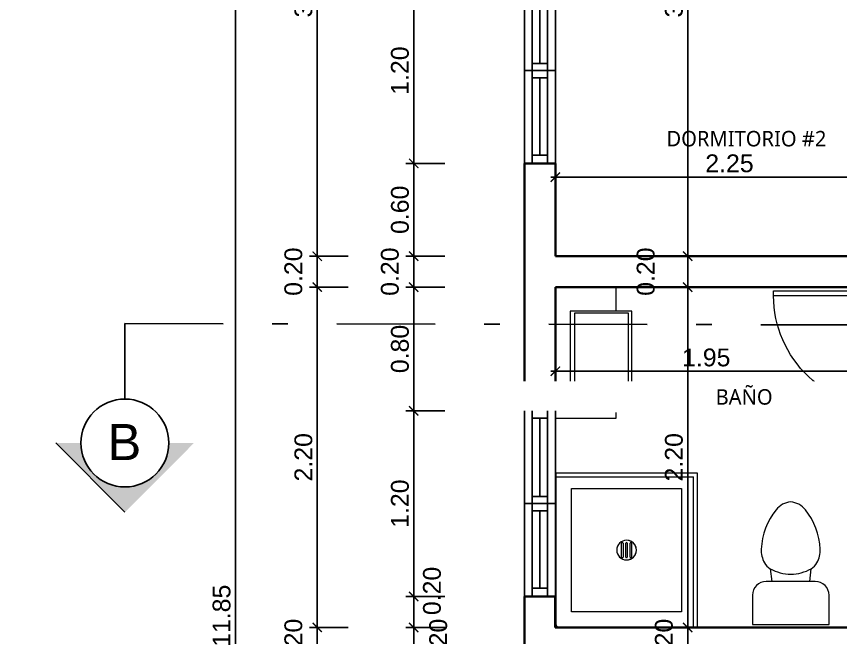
# Model space of a CAD drawing. Header units: feet. Extents: x -417 to 46, y -646 to -218.
# Drawn here: x -83.33 to -78.01, y -491.39 to -487.38 of the extents above; entities that cross this region are included whole.
import ezdxf

# ---------------------------------------------------------------- set-up
doc = ezdxf.new("R2010")
doc.units = ezdxf.units.FT
doc.header["$MEASUREMENT"] = 0
doc.linetypes.add('DASHDOT', pattern=[25.4, 12.7, -6.35, 0, -6.35])
for name, color, linetype, lineweight in [('A-WALL', 4, 'Continuous', 25), ('DIM-COTAS', 1, 'Continuous', 5), ('I-FURN', 2, 'Continuous', 0), ('P-SANR-FIXT', 2, 'Continuous', 9), ('puertas', 8, 'Continuous', 9), ('TXT', 2, 'Continuous', 9)]:
    doc.layers.add(name, color=color, linetype=linetype, lineweight=lineweight)
for name, color, linetype in [('DIM', 10, 'Continuous'), ('GRDUTIY', 5, 'Continuous'), ('PERT-VENT', 2, 'Continuous'), ('TEXXT', 8, 'Continuous')]:
    doc.layers.add(name, color=color, linetype=linetype)
doc.styles.add('ads', font='trebuc.ttf', dxfattribs={"height": 0.14})
doc.styles.add('DAMIAN', font='arial.ttf', dxfattribs={"height": 0.12})
doc.styles.get("Standard").update_dxf_attribs({"font": 'arial.ttf', "height": 0.115})
doc.dimstyles.new('KEILY', dxfattribs={"dimtxt": 0.115, "dimasz": 0.06, "dimexe": 0.05, "dimexo": 0.2, "dimgap": 0.03, "dimtad": 1, "dimzin": 1, "dimdsep": 46, "dimtxsty": 'Standard', "dimblk": 'ARCHTICK', "dimcen": 2.5, "dimdle": 0.03, "dimclrd": 256, "dimclre": 256, "dimclrt": 7, "dimadec": 0, "dimazin": 0, "dimtfac": 1, "dimtmove": 2, "dimatfit": 3, "dimfxl": 0.2, "dimfxlon": 1, "dimtolj": 1, "dimtzin": 1, "dimarcsym": 0})

# ---------------------------------------------------------------- blocks, each defined once
blk = doc.blocks.new('bath_sink_6127 - bath_sink_6127-542651-Nivel 1')
at = {"layer": 'I-FURN'}
for p, q in [((0.2932721242284481, 0.2441970983435944), (0.2932721242284483, 0.4000000000000024)), ((0.3948721242284947, 0.244197098343593), (-0.00517787577150471, 0.2441970983435943)), ((-0.005177875771504733, 0.2441970983435943), (-0.005177875771505523, -0.2447529016564045)), ((0.02540000000001694, -0.233573350081481), (0.02540000000001694, 0.2330175467686728)), ((0.02540000000001694, 0.2330175467686723), (0.3694721242284942, 0.2330175467686723)), ((0.3694721242284941, 0.2330175467686775), (0.3694721242284941, -0.2335733500814858)), ((0.3948721242284938, -0.2447529016564058), (0.3948721242284947, 0.244197098343593)), ((-0.005177875771505523, -0.2447529016564045), (0.3948721242284938, -0.2447529016564058)), ((0.3694721242284942, -0.2335733500814807), (0.02540000000001696, -0.2335733500814807)), ((0.293272124228447, -0.4479529016564172), (0.2932721242284473, -0.2447529016564057)), ((-0.09999999999999273, -0.4479529016564159), (0.2932721242284471, -0.4479529016564172))]:
    blk.add_line(p, q, dxfattribs=at)
blk = doc.blocks.new('Toilet_-_Tank_-_3D_4840 - 17_ High_ Seat Not Visible-536545-Nivel 1')
at = {"layer": 'P-SANR-FIXT'}
for p, q in [((0.2476258363328864, 0.4889258363328838), (-0.2476258363328857, 0.4889258363328838)), ((-0.2476258363328857, 0.4889258363328838), (-0.2476258363328857, 0.2984499999999989)), ((0.2476258363328864, 0.2984499999999979), (0.2476258363328864, 0.4889258363328838)), ((-0.1587499999999996, 0.2095741636671119), (-0.1228227001383719, 0.2095741636671119)), ((-0.1228227001383719, 0.209574163667112), (-0.1323182423362183, 0.1269999999999984)), ((-0.1228227001383719, 0.209574163667112), (0.1228227001383716, 0.2095741636671112)), ((0.1323182423362183, 0.1269999999999985), (0.1228227001383717, 0.209574163667112)), ((0.1228227001383716, 0.2095741636671119), (0.1587500000000004, 0.2095741636671119))]:
    blk.add_line(p, q, dxfattribs=at)
for centre, radius, start, end in [((-0.1587499999999996, 0.2984499999999989), 0.08887583633288604, 179.9999999999996, 269.9999999999993), ((0.1587500000000005, 0.2984499999999978), 0.08887583633288583, 269.9999999999992, 359.9999999999994), ((0.0004739876760373714, -0.1039508645836898), 0.2664058524199138, 90.10194035701348, 119.8980596429869), ((-0.0004739876760373714, -0.1039508645836898), 0.2664058524199137, 60.10194035701269, 89.89805964298655), ((-0.08273453245117764, 0.04076452774261166), 0.09947412206910106, 119.8980596429818, 151.0596079578277), ((0.0827345324511767, 0.04076452774261085), 0.09947412206910214, 28.9403920421724, 60.10194035701792), ((-0.02331864923591017, 0.007910525712840958), 0.1673683974361928, 151.0596079578276, 182.709045809198), ((0.02331864923591057, 0.007910525712841026), 0.1673683974361924, 357.2909541908008, 28.9403920421724), ((0.2504921340931855, 0.02086643994664056), 0.4414855271105832, 182.7090458091983, 218.5058436468638), ((-0.2504921340931864, 0.0208664399466408), 0.4414855271105845, 321.4941563531354, 357.2909541908008), ((0.01132314851053924, -0.1694169915572533), 0.1358557053170789, 218.5058436468638, 265.2190295547949), ((-0.01132314851053903, -0.1694169915572534), 0.1358557053170788, 274.780970445204, 321.494156353135)]:
    blk.add_arc(centre, radius, start, end, dxfattribs=at)
blk = doc.blocks.new('Shower_Stall_9385 - 1-684532-Nivel 1')
at = {"layer": 'P-SANR-FIXT'}
for p, q in [((-0.576199999999976, 0.5333999999999953), (0.4238000000000145, 0.5333999999999953)), ((-0.576199999999976, -0.3810000000000105), (-0.576199999999976, 0.5333999999999952)), ((0.4238000000000145, 0.5079999999999953), (-0.550799999999987, 0.5079999999999953)), ((-0.550799999999987, -0.3810000000000031), (-0.550799999999987, 0.5080000000000027)), ((-0.4745999999999755, -0.2794000000000001), (-0.4745999999999757, 0.4318000000000028)), ((-0.4745999999999757, 0.4318000000000028), (0.3222000000000249, 0.4318000000000027)), ((0.322200000000025, 0.4318000000000027), (0.322200000000025, -0.2794000000000001)), ((-0.1207903574877074, 0.1079332550480844), (-0.03160964251222323, 0.1079332550480841)), ((-0.03160964251222326, 0.09905907010027651), (-0.1207903574877074, 0.09905907010027652)), ((-0.1207903574877199, 0.08063709247389922), (-0.03160964251223577, 0.08063709247389893)), ((-0.0316096425122358, 0.07176290752609131), (-0.1207903574877199, 0.07176290752609132)), ((-0.1207903574877074, 0.05334092989971381), (-0.03160964251222326, 0.05334092989971382)), ((-0.03160964251222323, 0.0444667449519062), (-0.1207903574877074, 0.04446674495190592)), ((0.322200000000025, -0.2794000000000001), (-0.4745999999999755, -0.2794000000000001)), ((-0.576199999999987, -0.3810000000000031), (-0.550799999999987, -0.3810000000000031)), ((-0.5507999999999783, -0.3810000000000031), (0.3984000000000242, -0.3810000000000002))]:
    blk.add_line(p, q, dxfattribs=at)
for centre, radius, start, end in [((-0.07619999999996528, 0.07619999999999513), 0.06350000000000015, 359.9999999999996, 179.9999999999998), ((-0.07619999999996535, 0.07619999999999524), 0.06349999999999997, 7.506109048253901e-13, 180.0000000000002), ((-0.1207903574877074, 0.1034961625741805), 0.004437092473903964, 90.00000000000078, 269.9999999999995), ((-0.03160964251222324, 0.1034961625741805), 0.004437092473903968, 269.9999999999998, 90.0000000000004), ((-0.07619999999996528, 0.07619999999999513), 0.06350000000000017, 179.9999999999998, 359.9999999999989), ((-0.07619999999996535, 0.07619999999999524), 0.06349999999999995, 180.0000000000003, 359.9999999999993), ((-0.1207903574877199, 0.07619999999999526), 0.004437092473903961, 90.00000000000072, 269.9999999999995), ((-0.1207903574877074, 0.04890383742580987), 0.004437092473903962, 90.00000000000112, 269.9999999999998), ((-0.03160964251223578, 0.07619999999999526), 0.004437092473903965, 269.9999999999999, 90.00000000000027), ((-0.03160964251222324, 0.04890383742580987), 0.00443709247390396, 270.0000000000005, 90.00000000000118), ((0.3984000000000242, -0.3556000000000002), 0.02540000000000042, 269.9999999999986, 359.9999999999989)]:
    blk.add_arc(centre, radius, start, end, dxfattribs=at)
blk = doc.blocks.new('A$C4D292AF4')
at = {"layer": 'puertas'}
for points in [[(0.02999999999997272, 0.04999999999999716), (0.06999999999999318, 0.04999999999999716), (0.06999999999999318, 1.049999999999997), (0.02999999999997272, 1.049999999999997)], [(0, 0), (0.02999999999997272, 0), (0.02999999999997272, 0.1000000000000014), (0, 0.1000000000000014)], [(0.9700000000000273, 0), (1, 0), (1, 0.1000000000000014), (0.9700000000000273, 0.1000000000000014)]]:
    blk.add_lwpolyline(points, close=True, dxfattribs=at)
blk.add_arc((0.06772249555149301, 0.1465265747330164), 0.9034762958651779, 357.0481173132512, 89.85556728879193, dxfattribs=at)
blk = doc.blocks.new('A$C18ED6237')
at = {"layer": 'PERT-VENT', "extrusion": (-2.367830459082805e-12, 8.947716500357897e-16, -1)}
for p, q in [((1.200000043501461, 0.1999999841099704), (4.350155791144061e-08, 0.1999999841100273)), ((0.6000000435015522, 0.199999984110141), (0.6000000435014954, -1.588993292500618e-08)), ((1.200000043501376, 0.1499999841100728), (4.35017284416972e-08, 0.1499999841101864)), ((0.05383096971820578, 0.04999998410999318), (0.05383096971812051, 0.1499999841101296)), ((0.5533333768350985, 0.1499999841099307), (0.5533333768350417, 0.04999998411010687)), ((0.6466667101681765, 0.1499999841099307), (0.6466667101682049, 0.04999998410982265)), ((0.5533333768348996, 0.09999998410989086), (0.05383096971812051, 0.09999998410997613)), ((1.15333337683478, 0.09999998410997613), (0.6466667101682901, 0.09999998411000455)), ((1.20000004350149, 0.04999998410999318), (4.350161475485947e-08, 0.04999998411005002)), ((4.350167159827834e-08, -1.588990450329675e-08), (1.200000043501433, -1.588993292500618e-08))]:
    blk.add_line(p, q, dxfattribs=at)
at = {"layer": 'PERT-VENT'}
blk.add_line((1.15333337683478, 0.04999998411016371), (1.153333376834809, 0.1499999841100159), dxfattribs=at)
blk = doc.blocks.new('_ArchTick')
at = {"layer": 'DIM-COTAS', "color": 0, "const_width": 0.15}
blk.add_lwpolyline([(-0.5, -0.5), (0.5, 0.5)], dxfattribs=at)
blk = doc.blocks.new('*D1534')
at = {"layer": 'Defpoints', "color": 0, "transparency": 16777216}
for p in [(-76.15810491246894, -487.277455095163), (-102.945029356059, -488.9274550951582), (-75.87655146559031, -488.9274550951582)]:
    blk.add_point(p, dxfattribs=at)
at = {"layer": 'DIM', "lineweight": -2, "transparency": 16777216}
for p, q in [((-75.95810491246894, -487.277455095163), (-75.82655146559031, -487.277455095163)), ((-75.87655146559031, -487.247455095163), (-75.87655146559031, -488.9574550951581)), ((-76.07655146559031, -488.9274550951582), (-75.82655146559031, -488.9274550951582))]:
    blk.add_line(p, q, dxfattribs=at)
at = {"layer": 'DIM', "lineweight": -2, "transparency": 16777216, "xscale": 0.06, "yscale": 0.06, "zscale": 0.06}
for p, rotation in [((-75.87655146559031, -487.277455095163), 90), ((-75.87655146559031, -488.9274550951582), 270)]:
    blk.add_blockref('_ArchTick', p, dxfattribs=dict(at, rotation=rotation))
at = {"layer": 'DIM', "color": 7, "transparency": 16777216, "insert": (-75.96526735917821, -488.1024550951606), "char_height": 0.115, "attachment_point": 5, "rotation": 90}
blk.add_mtext('\\A1;1.65', dxfattribs=at)
blk = doc.blocks.new('*D1795')
at = {"layer": 'Defpoints', "color": 0, "transparency": 16777216}
for p in [(-80.3307138226387, -487.1274550951578), (-80.7644857798264, -488.3274550951577), (-80.33071382263876, -488.3274550951577)]:
    blk.add_point(p, dxfattribs=at)
at = {"layer": 'DIM', "lineweight": -2, "transparency": 16777216}
for p, q in [((-80.5644857798264, -487.1274550951578), (-80.8144857798264, -487.1274550951578)), ((-80.7644857798264, -487.0974550951578), (-80.7644857798264, -488.3574550951577)), ((-80.5644857798264, -488.3274550951577), (-80.8144857798264, -488.3274550951577))]:
    blk.add_line(p, q, dxfattribs=at)
at = {"layer": 'DIM', "lineweight": -2, "transparency": 16777216, "xscale": 0.06, "yscale": 0.06, "zscale": 0.06}
for p, rotation in [((-80.7644857798264, -487.1274550951578), 90), ((-80.7644857798264, -488.3274550951577), 270)]:
    blk.add_blockref('_ArchTick', p, dxfattribs=dict(at, rotation=rotation))
at = {"layer": 'DIM', "color": 7, "transparency": 16777216, "insert": (-80.8532016734143, -487.7274550951578), "char_height": 0.115, "attachment_point": 5, "rotation": 90}
blk.add_mtext('\\A1;1.20', dxfattribs=at)
blk = doc.blocks.new('*D1796')
at = {"layer": 'Defpoints', "color": 0, "transparency": 16777216}
for p in [(-80.33071382263876, -488.3274550951577), (-80.7644857798264, -488.9274550951577), (-80.13071382263857, -488.9274550951577)]:
    blk.add_point(p, dxfattribs=at)
at = {"layer": 'DIM', "lineweight": -2, "transparency": 16777216}
for p, q in [((-80.7644857798264, -488.2974550951578), (-80.7644857798264, -488.9574550951577)), ((-80.5644857798264, -488.3274550951577), (-80.8144857798264, -488.3274550951577)), ((-80.5644857798264, -488.9274550951577), (-80.8144857798264, -488.9274550951577))]:
    blk.add_line(p, q, dxfattribs=at)
at = {"layer": 'DIM', "lineweight": -2, "transparency": 16777216, "xscale": 0.06, "yscale": 0.06, "zscale": 0.06}
for p, rotation in [((-80.7644857798264, -488.3274550951577), 90), ((-80.7644857798264, -488.9274550951577), 270)]:
    blk.add_blockref('_ArchTick', p, dxfattribs=dict(at, rotation=rotation))
at = {"layer": 'DIM', "color": 7, "transparency": 16777216, "insert": (-80.8532016734143, -488.6274550951578), "char_height": 0.115, "attachment_point": 5, "rotation": 90}
blk.add_mtext('\\A1;0.60', dxfattribs=at)
blk = doc.blocks.new('*D1797')
at = {"layer": 'Defpoints', "color": 0, "transparency": 16777216}
for p in [(-80.13071382263857, -488.9274550951577), (-80.7644857798264, -489.1274550951579), (-80.13071382263854, -489.1274550951579)]:
    blk.add_point(p, dxfattribs=at)
at = {"layer": 'DIM', "lineweight": -2, "transparency": 16777216}
for p, q in [((-80.7644857798264, -488.8974550951577), (-80.7644857798264, -489.1574550951578)), ((-80.5644857798264, -488.9274550951577), (-80.8144857798264, -488.9274550951577)), ((-80.5644857798264, -489.1274550951579), (-80.8144857798264, -489.1274550951579))]:
    blk.add_line(p, q, dxfattribs=at)
at = {"layer": 'DIM', "lineweight": -2, "transparency": 16777216, "xscale": 0.06, "yscale": 0.06, "zscale": 0.06}
for p, rotation in [((-80.7644857798264, -488.9274550951577), 90), ((-80.7644857798264, -489.1274550951579), 270)]:
    blk.add_blockref('_ArchTick', p, dxfattribs=dict(at, rotation=rotation))
at = {"layer": 'DIM', "color": 7, "transparency": 16777216, "insert": (-80.91820167341432, -489.0274550951578), "char_height": 0.115, "attachment_point": 5, "rotation": 90}
blk.add_mtext('\\A1;0.20', dxfattribs=at)
blk = doc.blocks.new('*D1798')
at = {"layer": 'Defpoints', "color": 0, "transparency": 16777216}
for p in [(-80.13071382263854, -489.1274550951579), (-80.7644857798264, -489.9274550951577), (-80.33071382263864, -489.9274550951577)]:
    blk.add_point(p, dxfattribs=at)
at = {"layer": 'DIM', "lineweight": -2, "transparency": 16777216}
for p, q in [((-80.7644857798264, -489.0974550951579), (-80.7644857798264, -489.9574550951577)), ((-80.5644857798264, -489.1274550951579), (-80.8144857798264, -489.1274550951579)), ((-80.5644857798264, -489.9274550951577), (-80.8144857798264, -489.9274550951577))]:
    blk.add_line(p, q, dxfattribs=at)
at = {"layer": 'DIM', "lineweight": -2, "transparency": 16777216, "xscale": 0.06, "yscale": 0.06, "zscale": 0.06}
for p, rotation in [((-80.7644857798264, -489.1274550951579), 90), ((-80.7644857798264, -489.9274550951577), 270)]:
    blk.add_blockref('_ArchTick', p, dxfattribs=dict(at, rotation=rotation))
at = {"layer": 'DIM', "color": 7, "transparency": 16777216, "insert": (-80.8532016734143, -489.5274550951578), "char_height": 0.115, "attachment_point": 5, "rotation": 90}
blk.add_mtext('\\A1;0.80', dxfattribs=at)
blk = doc.blocks.new('*D1799')
at = {"layer": 'Defpoints', "color": 0, "transparency": 16777216}
for p in [(-80.33071382263864, -489.9274550951577), (-80.7644857798264, -491.1274550951579), (-80.33071382263907, -491.1274550951579)]:
    blk.add_point(p, dxfattribs=at)
at = {"layer": 'DIM', "lineweight": -2, "transparency": 16777216}
for p, q in [((-80.7644857798264, -489.8974550951577), (-80.7644857798264, -491.1574550951578)), ((-80.5644857798264, -489.9274550951577), (-80.8144857798264, -489.9274550951577)), ((-80.5644857798264, -491.1274550951579), (-80.8144857798264, -491.1274550951579))]:
    blk.add_line(p, q, dxfattribs=at)
at = {"layer": 'DIM', "lineweight": -2, "transparency": 16777216, "xscale": 0.06, "yscale": 0.06, "zscale": 0.06}
for p, rotation in [((-80.7644857798264, -489.9274550951577), 90), ((-80.7644857798264, -491.1274550951579), 270)]:
    blk.add_blockref('_ArchTick', p, dxfattribs=dict(at, rotation=rotation))
at = {"layer": 'DIM', "color": 7, "transparency": 16777216, "insert": (-80.8532016734143, -490.5274550951578), "char_height": 0.115, "attachment_point": 5, "rotation": 90}
blk.add_mtext('\\A1;1.20', dxfattribs=at)
blk = doc.blocks.new('*D1800')
at = {"layer": 'Defpoints', "color": 0, "transparency": 16777216}
for p in [(-80.33071382263907, -491.1274550951579), (-80.7644857798264, -491.3278911104789), (-80.0453347519578, -491.3278911104789)]:
    blk.add_point(p, dxfattribs=at)
at = {"layer": 'DIM', "lineweight": -2, "transparency": 16777216}
for p, q in [((-80.5644857798264, -491.1274550951579), (-80.8144857798264, -491.1274550951579)), ((-80.7644857798264, -491.0974550951579), (-80.7644857798264, -491.3578911104789)), ((-80.5644857798264, -491.3278911104789), (-80.8144857798264, -491.3278911104789))]:
    blk.add_line(p, q, dxfattribs=at)
at = {"layer": 'DIM', "lineweight": -2, "transparency": 16777216, "xscale": 0.06, "yscale": 0.06, "zscale": 0.06}
for p, rotation in [((-80.7644857798264, -491.1274550951579), 90), ((-80.7644857798264, -491.3278911104789), 270)]:
    blk.add_blockref('_ArchTick', p, dxfattribs=dict(at, rotation=rotation))
at = {"layer": 'DIM', "color": 7, "transparency": 16777216, "insert": (-80.64616462444067, -491.0918715378752), "char_height": 0.115, "attachment_point": 5, "rotation": 90}
blk.add_mtext('\\A1;0.20', dxfattribs=at)
blk = doc.blocks.new('*D1808')
at = {"layer": 'Defpoints', "color": 0, "transparency": 16777216}
for p in [(-80.8144857798264, -485.5274550951577), (-81.38823902340303, -488.9274550951577), (-80.8144857798264, -488.9274550951577)]:
    blk.add_point(p, dxfattribs=at)
at = {"layer": 'DIM', "lineweight": -2, "transparency": 16777216}
for p, q in [((-81.18823902340303, -485.5274550951577), (-81.43823902340303, -485.5274550951577)), ((-81.38823902340303, -485.4974550951577), (-81.38823902340303, -488.9574550951577)), ((-81.18823902340303, -488.9274550951577), (-81.43823902340303, -488.9274550951577))]:
    blk.add_line(p, q, dxfattribs=at)
at = {"layer": 'DIM', "lineweight": -2, "transparency": 16777216, "xscale": 0.06, "yscale": 0.06, "zscale": 0.06}
for p, rotation in [((-81.38823902340303, -485.5274550951577), 90), ((-81.38823902340303, -488.9274550951577), 270)]:
    blk.add_blockref('_ArchTick', p, dxfattribs=dict(at, rotation=rotation))
at = {"layer": 'DIM', "color": 7, "transparency": 16777216, "insert": (-81.47699413936475, -487.2274550951577), "char_height": 0.115, "attachment_point": 5, "rotation": 90}
blk.add_mtext('\\A1;3.40', dxfattribs=at)
blk = doc.blocks.new('*D1809')
at = {"layer": 'Defpoints', "color": 0, "transparency": 16777216}
for p in [(-80.8144857798264, -488.9274550951577), (-81.38823902340303, -489.1274550951579), (-80.8144857798264, -489.1274550951579)]:
    blk.add_point(p, dxfattribs=at)
at = {"layer": 'DIM', "lineweight": -2, "transparency": 16777216}
for p, q in [((-81.38823902340303, -488.8974550951577), (-81.38823902340303, -489.1574550951578)), ((-81.18823902340303, -488.9274550951577), (-81.43823902340303, -488.9274550951577)), ((-81.18823902340303, -489.1274550951579), (-81.43823902340303, -489.1274550951579))]:
    blk.add_line(p, q, dxfattribs=at)
at = {"layer": 'DIM', "lineweight": -2, "transparency": 16777216, "xscale": 0.06, "yscale": 0.06, "zscale": 0.06}
for p, rotation in [((-81.38823902340303, -488.9274550951577), 90), ((-81.38823902340303, -489.1274550951579), 270)]:
    blk.add_blockref('_ArchTick', p, dxfattribs=dict(at, rotation=rotation))
at = {"layer": 'DIM', "color": 7, "transparency": 16777216, "insert": (-81.54195491699095, -489.0274550951578), "char_height": 0.115, "attachment_point": 5, "rotation": 90}
blk.add_mtext('\\A1;0.20', dxfattribs=at)
blk = doc.blocks.new('*D1810')
at = {"layer": 'Defpoints', "color": 0, "transparency": 16777216}
for p in [(-80.0453347519578, -491.3278911104789), (-80.7644857798264, -491.5278911104792), (-80.04453642343636, -491.5278911104792)]:
    blk.add_point(p, dxfattribs=at)
at = {"layer": 'DIM', "lineweight": -2, "transparency": 16777216}
for p, q in [((-80.5644857798264, -491.3278911104789), (-80.8144857798264, -491.3278911104789)), ((-80.7644857798264, -491.2978911104789), (-80.7644857798264, -491.5578911104791)), ((-80.5644857798264, -491.5278911104792), (-80.8144857798264, -491.5278911104792))]:
    blk.add_line(p, q, dxfattribs=at)
at = {"layer": 'DIM', "lineweight": -2, "transparency": 16777216, "xscale": 0.06, "yscale": 0.06, "zscale": 0.06}
for p, rotation in [((-80.7644857798264, -491.3278911104789), 90), ((-80.7644857798264, -491.5278911104792), 270)]:
    blk.add_blockref('_ArchTick', p, dxfattribs=dict(at, rotation=rotation))
at = {"layer": 'DIM', "color": 7, "transparency": 16777216, "insert": (-80.60567046732152, -491.427891110479), "char_height": 0.115, "attachment_point": 5, "rotation": 90}
blk.add_mtext('\\A1;0.20', dxfattribs=at)
blk = doc.blocks.new('*D1812')
at = {"layer": 'Defpoints', "color": 0, "transparency": 16777216}
for p in [(-80.8144857798264, -489.1274550951579), (-81.38823902340303, -491.3278911104789), (-80.8144857798264, -491.3278911104789)]:
    blk.add_point(p, dxfattribs=at)
at = {"layer": 'DIM', "lineweight": -2, "transparency": 16777216}
for p, q in [((-81.38823902340303, -489.0974550951579), (-81.38823902340303, -491.3578911104789)), ((-81.18823902340303, -489.1274550951579), (-81.43823902340303, -489.1274550951579)), ((-81.18823902340303, -491.3278911104789), (-81.43823902340303, -491.3278911104789))]:
    blk.add_line(p, q, dxfattribs=at)
at = {"layer": 'DIM', "lineweight": -2, "transparency": 16777216, "xscale": 0.06, "yscale": 0.06, "zscale": 0.06}
for p, rotation in [((-81.38823902340303, -489.1274550951579), 90), ((-81.38823902340303, -491.3278911104789), 270)]:
    blk.add_blockref('_ArchTick', p, dxfattribs=dict(at, rotation=rotation))
at = {"layer": 'DIM', "color": 7, "transparency": 16777216, "insert": (-81.47695491699093, -490.2276731028184), "char_height": 0.115, "attachment_point": 5, "rotation": 90}
blk.add_mtext('\\A1;2.20', dxfattribs=at)
blk = doc.blocks.new('*D1813')
at = {"layer": 'Defpoints', "color": 0, "transparency": 16777216}
for p in [(-80.8144857798264, -491.3278911104789), (-81.38823902340303, -491.5278911104792), (-80.8144857798264, -491.5278911104792)]:
    blk.add_point(p, dxfattribs=at)
at = {"layer": 'DIM', "lineweight": -2, "transparency": 16777216}
for p, q in [((-81.18823902340303, -491.3278911104789), (-81.43823902340303, -491.3278911104789)), ((-81.38823902340303, -491.2978911104789), (-81.38823902340303, -491.5578911104791)), ((-81.18823902340303, -491.5278911104792), (-81.43823902340303, -491.5278911104792))]:
    blk.add_line(p, q, dxfattribs=at)
at = {"layer": 'DIM', "lineweight": -2, "transparency": 16777216, "xscale": 0.06, "yscale": 0.06, "zscale": 0.06}
for p, rotation in [((-81.38823902340303, -491.3278911104789), 90), ((-81.38823902340303, -491.5278911104792), 270)]:
    blk.add_blockref('_ArchTick', p, dxfattribs=dict(at, rotation=rotation))
at = {"layer": 'DIM', "color": 7, "transparency": 16777216, "insert": (-81.54195491699095, -491.427891110479), "char_height": 0.115, "attachment_point": 5, "rotation": 90}
blk.add_mtext('\\A1;0.20', dxfattribs=at)
blk = doc.blocks.new('*D1817')
at = {"layer": 'Defpoints', "color": 0, "transparency": 16777216}
for p in [(-81.91700993491261, -485.3274550951577), (-81.43823902340303, -485.3274550951577), (-81.43823902340303, -497.1774550951585)]:
    blk.add_point(p, dxfattribs=at)
at = {"layer": 'DIM', "lineweight": -2, "transparency": 16777216}
for p, q in [((-81.71700993491261, -485.3274550951577), (-81.96700993491261, -485.3274550951577)), ((-81.91700993491261, -497.2074550951585), (-81.91700993491261, -485.2974550951578)), ((-81.71700993491261, -497.1774550951585), (-81.96700993491261, -497.1774550951585))]:
    blk.add_line(p, q, dxfattribs=at)
at = {"layer": 'DIM', "lineweight": -2, "transparency": 16777216, "xscale": 0.06, "yscale": 0.06, "zscale": 0.06}
for p, rotation in [((-81.91700993491261, -485.3274550951577), 90), ((-81.91700993491261, -497.1774550951585), 270)]:
    blk.add_blockref('_ArchTick', p, dxfattribs=dict(at, rotation=rotation))
at = {"layer": 'DIM', "color": 7, "transparency": 16777216, "insert": (-82.00572582850052, -491.2524550951581), "char_height": 0.115, "attachment_point": 5, "rotation": 90}
blk.add_mtext('\\A1;11.85', dxfattribs=at)
blk = doc.blocks.new('*D2009')
at = {"layer": 'Defpoints', "color": 0, "transparency": 16777216}
for p in [(-79.28293987292821, -485.5274550951578), (-79.28293987292838, -488.9274550951578), (-78.99400598234482, -488.9274550951578)]:
    blk.add_point(p, dxfattribs=at)
at = {"layer": 'DIM', "lineweight": -2, "transparency": 16777216}
for p, q in [((-79.08293987292821, -485.5274550951578), (-78.94400598234482, -485.5274550951578)), ((-78.99400598234482, -485.4974550951578), (-78.99400598234482, -488.9574550951577)), ((-79.08293987292838, -488.9274550951578), (-78.94400598234482, -488.9274550951578))]:
    blk.add_line(p, q, dxfattribs=at)
at = {"layer": 'DIM', "lineweight": -2, "transparency": 16777216, "xscale": 0.06, "yscale": 0.06, "zscale": 0.06}
for p, rotation in [((-78.99400598234482, -485.5274550951578), 90), ((-78.99400598234482, -488.9274550951578), 270)]:
    blk.add_blockref('_ArchTick', p, dxfattribs=dict(at, rotation=rotation))
at = {"layer": 'DIM', "color": 7, "transparency": 16777216, "insert": (-79.08276109830653, -487.2274550951578), "char_height": 0.115, "attachment_point": 5, "rotation": 90}
blk.add_mtext('\\A1;3.40', dxfattribs=at)
blk = doc.blocks.new('*D2000')
at = {"layer": 'Defpoints', "color": 0, "transparency": 16777216}
for p in [(-79.28293987292838, -488.9274550951578), (-78.99400598234482, -489.1274550951578), (-78.91430148891189, -489.1274550951578)]:
    blk.add_point(p, dxfattribs=at)
at = {"layer": 'DIM', "lineweight": -2, "transparency": 16777216}
for p, q in [((-78.99400598234482, -488.8974550951578), (-78.99400598234482, -489.1574550951578)), ((-79.08293987292838, -488.9274550951578), (-78.94400598234482, -488.9274550951578)), ((-78.99400598234482, -489.1274550951578), (-79.04400598234481, -489.1274550951578))]:
    blk.add_line(p, q, dxfattribs=at)
at = {"layer": 'DIM', "lineweight": -2, "transparency": 16777216, "xscale": 0.06, "yscale": 0.06, "zscale": 0.06}
for p, rotation in [((-78.99400598234482, -488.9274550951578), 90), ((-78.99400598234482, -489.1274550951578), 270)]:
    blk.add_blockref('_ArchTick', p, dxfattribs=dict(at, rotation=rotation))
at = {"layer": 'DIM', "color": 7, "transparency": 16777216, "insert": (-79.26515366310872, -489.0274550951578), "char_height": 0.115, "attachment_point": 5, "rotation": 90}
blk.add_mtext('\\A1;0.20', dxfattribs=at)
blk = doc.blocks.new('*D2001')
at = {"layer": 'Defpoints', "color": 0, "transparency": 16777216}
for p in [(-78.91430148891189, -489.1274550951578), (-78.99400598234482, -491.327891110479), (-78.74492619371043, -491.327891110479)]:
    blk.add_point(p, dxfattribs=at)
at = {"layer": 'DIM', "lineweight": -2, "transparency": 16777216}
for p, q in [((-78.99400598234482, -489.0974550951578), (-78.99400598234482, -491.3578911104789)), ((-78.99400598234482, -489.1274550951578), (-79.04400598234481, -489.1274550951578)), ((-78.94492619371043, -491.327891110479), (-79.04400598234481, -491.327891110479))]:
    blk.add_line(p, q, dxfattribs=at)
at = {"layer": 'DIM', "lineweight": -2, "transparency": 16777216, "xscale": 0.06, "yscale": 0.06, "zscale": 0.06}
for p, rotation in [((-78.99400598234482, -489.1274550951578), 90), ((-78.99400598234482, -491.327891110479), 270)]:
    blk.add_blockref('_ArchTick', p, dxfattribs=dict(at, rotation=rotation))
at = {"layer": 'DIM', "color": 7, "transparency": 16777216, "insert": (-79.08272187593272, -490.2276731028184), "char_height": 0.115, "attachment_point": 5, "rotation": 90}
blk.add_mtext('\\A1;2.20', dxfattribs=at)
blk = doc.blocks.new('*D2002')
at = {"layer": 'Defpoints', "color": 0, "transparency": 16777216}
for p in [(-78.74492619371043, -491.327891110479), (-78.99400598234482, -491.5278911104791), (-78.73496359583945, -491.5278911104791)]:
    blk.add_point(p, dxfattribs=at)
at = {"layer": 'DIM', "lineweight": -2, "transparency": 16777216}
for p, q in [((-78.94492619371043, -491.327891110479), (-79.04400598234481, -491.327891110479)), ((-78.99400598234482, -491.297891110479), (-78.99400598234482, -491.557891110479)), ((-78.93496359583945, -491.5278911104791), (-79.04400598234481, -491.5278911104791))]:
    blk.add_line(p, q, dxfattribs=at)
at = {"layer": 'DIM', "lineweight": -2, "transparency": 16777216, "xscale": 0.06, "yscale": 0.06, "zscale": 0.06}
for p, rotation in [((-78.99400598234482, -491.327891110479), 90), ((-78.99400598234482, -491.5278911104791), 270)]:
    blk.add_blockref('_ArchTick', p, dxfattribs=dict(at, rotation=rotation))
at = {"layer": 'DIM', "color": 7, "transparency": 16777216, "insert": (-79.14772187593273, -491.427891110479), "char_height": 0.115, "attachment_point": 5, "rotation": 90}
blk.add_mtext('\\A1;0.20', dxfattribs=at)
blk = doc.blocks.new('*D1976')
at = {"layer": 'Defpoints', "color": 0, "transparency": 16777216}
for p in [(-79.84908398192869, -488.3274550951576), (-77.59908398192854, -488.4163065135114), (-77.59908398192854, -488.9274550951578)]:
    blk.add_point(p, dxfattribs=at)
at = {"layer": 'DIM', "lineweight": -2, "transparency": 16777216}
for p, q in [((-79.87908398192869, -488.4163065135114), (-77.56908398192854, -488.4163065135114)), ((-79.84908398192869, -488.4163065135114), (-79.84908398192869, -488.4663065135114)), ((-77.59908398192854, -488.6163065135113), (-77.59908398192854, -488.3663065135113))]:
    blk.add_line(p, q, dxfattribs=at)
at = {"layer": 'DIM', "lineweight": -2, "transparency": 16777216, "xscale": 0.06, "yscale": 0.06, "zscale": 0.06, "rotation": 180}
blk.add_blockref('_ArchTick', (-79.84908398192869, -488.4163065135114), dxfattribs=at)
at = {"layer": 'DIM', "lineweight": -2, "transparency": 16777216, "xscale": 0.06, "yscale": 0.06, "zscale": 0.06}
blk.add_blockref('_ArchTick', (-77.59908398192854, -488.4163065135114), dxfattribs=at)
at = {"layer": 'DIM', "color": 7, "transparency": 16777216, "insert": (-78.72408398192862, -488.3275906199233), "char_height": 0.115, "attachment_point": 5}
blk.add_mtext('\\A1;2.25', dxfattribs=at)
blk = doc.blocks.new('*D2085')
at = {"layer": 'Defpoints', "color": 0, "transparency": 16777216}
for p in [(-77.89908398192878, -489.6715985605991), (-79.84908398192853, -489.8586409564258), (-77.89908398192878, -489.9274550951577)]:
    blk.add_point(p, dxfattribs=at)
at = {"layer": 'DIM', "lineweight": -2, "transparency": 16777216}
for p, q in [((-79.84908398192853, -489.6715985605991), (-79.84908398192853, -489.6215985605991)), ((-77.89908398192878, -489.7274550951577), (-77.89908398192878, -489.6215985605991)), ((-79.87908398192853, -489.6715985605991), (-77.86908398192878, -489.6715985605991))]:
    blk.add_line(p, q, dxfattribs=at)
at = {"layer": 'DIM', "lineweight": -2, "transparency": 16777216, "xscale": 0.06, "yscale": 0.06, "zscale": 0.06, "rotation": 180}
blk.add_blockref('_ArchTick', (-79.84908398192853, -489.6715985605991), dxfattribs=at)
at = {"layer": 'DIM', "lineweight": -2, "transparency": 16777216, "xscale": 0.06, "yscale": 0.06, "zscale": 0.06}
blk.add_blockref('_ArchTick', (-77.89908398192878, -489.6715985605991), dxfattribs=at)
at = {"layer": 'DIM', "color": 7, "transparency": 16777216, "insert": (-78.87408398192866, -489.5828826670111), "char_height": 0.115, "attachment_point": 5}
blk.add_mtext('\\A1;1.95', dxfattribs=at)

msp = doc.modelspace()

# ---------------------------------------------------------------- hatches: boundary and pattern name
at = {"layer": 'GRDUTIY'}
h = msp.add_hatch(color=256, dxfattribs=at)
edge = h.paths.add_edge_path()
edge.add_line((-82.91513974021248, -490.1352433983428), (-83.07805698004407, -490.1352433983428))
edge.add_line((-83.07805698004407, -490.1352433983428), (-82.631168242227, -490.5828117560357))
edge.add_line((-82.631168242227, -490.5828117560357), (-82.18427950440994, -490.1352433983428))
edge.add_line((-82.18427950440994, -490.1352433983428), (-82.34719674424153, -490.1352433983428))
edge.add_ellipse((-82.631168242227, -490.1352433983428), major_axis=(0.2007981718885526, -0.2007981718885527), ratio=0.999999999999962, start_angle=225.0000000000011, end_angle=405.0000000000011, ccw=False)

# ---------------------------------------------------------------- linework, layer by layer
at = {"layer": 'A-WALL', "lineweight": 35, "extrusion": (-2.367830459082805e-12, 8.947716500357897e-16, -1)}
for p, q in [((-79.8490839819284, -488.3274550951577), (-80.04908398192845, -488.3274550951577)), ((-79.84908398192863, -488.3274550951577), (-80.04908398192845, -488.3274550951577)), ((-80.04908398192845, -488.3274550951577), (-80.04908398192845, -489.9274550951577)), ((-80.04908398192845, -488.3274550951577), (-79.84908398192863, -488.3274550951577)), ((-79.8490839819284, -488.3274550951577), (-80.04908398192845, -488.3274550951577)), ((-79.8490839819284, -488.9274550951577), (-79.8490839819284, -488.3274550951577)), ((-77.59908398192852, -488.9274550951578), (-79.8490839819284, -488.9274550951577)), ((-79.8490839819284, -489.1274550951578), (-77.59908398192863, -489.1274550951577)), ((-79.84908398192852, -489.9274550951577), (-79.8490839819284, -489.1274550951578)), ((-80.04908398192845, -489.9274550951578), (-79.84908398192852, -489.9274550951577)), ((-80.04908398192845, -489.9274550951577), (-79.84908398192852, -489.9274550951577)), ((-80.04908398192869, -491.6274550951578), (-80.0490839819289, -491.1274550951578)), ((-79.84908398192852, -491.1274550951577), (-80.04908398192856, -491.1274550951576)), ((-80.04908398192869, -491.6274550951578), (-80.0490839819289, -491.1274550951578)), ((-79.84988231044815, -491.3278911104789), (-79.84988231044878, -491.1307765961522)), ((-79.84988231044815, -491.3278911104789), (-79.84988231044878, -491.1307765961522)), ((-77.8990839819287, -491.327891110479), (-79.84988231044815, -491.3278911104789))]:
    msp.add_line(p, q, dxfattribs=at)
at = {"layer": 'GRDUTIY', "color": 8, "linetype": 'DASHDOT'}
msp.add_line((-82.631168242227, -489.8512719003573), (-82.631168242227, -489.363144074858), dxfattribs=at)
at = {"layer": 'GRDUTIY', "color": 8, "linetype": 'DASHDOT', "ltscale": 0.05}
msp.add_line((-82.631168242227, -489.3631440748616), (-55.88557230777712, -489.4101488089771), dxfattribs=at)
at = {"layer": 'GRDUTIY'}
msp.add_line((-82.63119130105727, -490.5828117560357), (-83.07808003887433, -490.1352433983428), dxfattribs=at)
at = {"layer": 'GRDUTIY', "color": 3}
msp.add_circle((-82.631168242227, -490.1352433983428), 0.2839714979845127, dxfattribs=at)

# ---------------------------------------------------------------- block references
at = {"layer": 'I-FURN', "extrusion": (-2.367830459082805e-12, 8.947716500357897e-16, -1), "xscale": -1}
msp.add_blockref('bath_sink_6127 - bath_sink_6127-542651-Nivel 1', (79.7490839819285, -489.5274550951574), dxfattribs=at)
at = {"layer": 'P-SANR-FIXT', "extrusion": (-2.367830459082805e-12, 8.947716500357897e-16, -1), "xscale": -1}
for name, p, rotation in [('Shower_Stall_9385 - 1-684532-Nivel 1', (79.46528398192834, -490.9040911104789), 90), ('Toilet_-_Tank_-_3D_4840 - 17_ High_ Seat Not Visible-536545-Nivel 1', (78.32820168523574, -490.8210031006018), 180)]:
    msp.add_blockref(name, p, dxfattribs=dict(at, rotation=rotation))
at = {"layer": 'puertas', "extrusion": (-2.367830459082805e-12, 8.947716500357897e-16, -1), "xscale": 0.8000000000000114, "yscale": 0.8000000000000114, "zscale": 0.8000000000000114, "rotation": 270}
msp.add_blockref('A$C4D292AF4', (77.59908398192863, -489.1274550951577), dxfattribs=at)

# ---------------------------------------------------------------- texts
at = {"layer": 'TEXXT', "insert": (-82.74303542892042, -490.0122742462898), "char_height": 0.234, "width": 3.63, "attachment_point": 1, "style": 'DAMIAN'}
msp.add_mtext('B', dxfattribs=at)
at = {"layer": 'TXT', "insert": (-78.61444254910805, -488.1175535188929), "char_height": 0.1, "width": 2.837999999999976, "attachment_point": 2, "style": 'ads', "bg_fill": 2}
msp.add_mtext('DORMITORIO #2', dxfattribs=at)

# ---------------------------------------------------------------- dimensions: what is measured, and where the dimension line sits
at = {"layer": 'DIM'}
for base, p1, p2, picture, middle in [((-81.91700993491261, -485.3274550951577), (-81.43823902340303, -497.1774550951585), (-81.43823902340303, -485.3274550951577), '*D1817', (-82.00572582850052, -491.2524550951581)), ((-81.38823902340303, -488.9274550951577), (-80.8144857798264, -485.5274550951577), (-80.8144857798264, -488.9274550951577), '*D1808', (-81.47699413936475, -487.2274550951577)), ((-80.7644857798264, -488.3274550951577), (-80.3307138226387, -487.1274550951578), (-80.33071382263876, -488.3274550951577), '*D1795', (-80.8532016734143, -487.7274550951578)), ((-80.7644857798264, -488.9274550951577), (-80.33071382263876, -488.3274550951577), (-80.13071382263857, -488.9274550951577), '*D1796', (-80.8532016734143, -488.6274550951578)), ((-81.38823902340303, -489.1274550951579), (-80.8144857798264, -488.9274550951577), (-80.8144857798264, -489.1274550951579), '*D1809', (-81.54195491699095, -489.0274550951578)), ((-80.7644857798264, -489.1274550951579), (-80.13071382263857, -488.9274550951577), (-80.13071382263854, -489.1274550951579), '*D1797', (-80.91820167341432, -489.0274550951578)), ((-78.99400598234482, -489.1274550951578), (-79.28293987292838, -488.9274550951578), (-78.91430148891189, -489.1274550951578), '*D2000', (-79.26515366310872, -489.0274550951578)), ((-81.38823902340303, -491.3278911104789), (-80.8144857798264, -489.1274550951579), (-80.8144857798264, -491.3278911104789), '*D1812', (-81.47695491699093, -490.2276731028184)), ((-80.7644857798264, -489.9274550951577), (-80.13071382263854, -489.1274550951579), (-80.33071382263864, -489.9274550951577), '*D1798', (-80.8532016734143, -489.5274550951578)), ((-80.7644857798264, -491.1274550951579), (-80.33071382263864, -489.9274550951577), (-80.33071382263907, -491.1274550951579), '*D1799', (-80.8532016734143, -490.5274550951578)), ((-81.38823902340303, -491.5278911104792), (-80.8144857798264, -491.3278911104789), (-80.8144857798264, -491.5278911104792), '*D1813', (-81.54195491699095, -491.427891110479)), ((-78.99400598234482, -491.5278911104791), (-78.74492619371043, -491.327891110479), (-78.73496359583945, -491.5278911104791), '*D2002', (-79.14772187593273, -491.427891110479))]:
    dim = msp.add_linear_dim(base=base, p1=p1, p2=p2, angle=90, dimstyle='KEILY', dxfattribs=at)
    dim.commit()
    dim.dimension.update_dxf_attribs({"geometry": picture, "text_midpoint": middle})
for base, p1, p2, picture, middle in [((-80.7644857798264, -491.3278911104789), (-80.33071382263907, -491.1274550951579), (-80.0453347519578, -491.3278911104789), '*D1800', (-80.64616462444067, -491.0918715378752)), ((-80.7644857798264, -491.5278911104792), (-80.0453347519578, -491.3278911104789), (-80.04453642343636, -491.5278911104792), '*D1810', (-80.60567046732152, -491.427891110479))]:
    dim = msp.add_linear_dim(base=base, p1=p1, p2=p2, angle=90, dimstyle='KEILY', dxfattribs=at)
    dim.commit()
    dim.dimension.update_dxf_attribs({"geometry": picture, "text_midpoint": middle, "dimtype": 160})

# ---------------------------------------------------------------- next in the draw order: block references
at = {"rotation": 90}
msp.add_blockref('A$C18ED6237', (-79.8490839978186, -488.3274551386592), dxfattribs=at)

# ---------------------------------------------------------------- next in the draw order: texts
at = {"layer": 'TXT', "insert": (-78.62944254910798, -489.7874378231715), "char_height": 0.1, "width": 2.837999999999976, "attachment_point": 2, "style": 'ads', "bg_fill": 2}
msp.add_mtext('BAÑO', dxfattribs=at)

# ---------------------------------------------------------------- next in the draw order: dimensions: what is measured, and where the dimension line sits
at = {"layer": 'DIM'}
for base, p1, p2, picture, middle in [((-78.99400598234482, -488.9274550951578), (-79.28293987292821, -485.5274550951578), (-79.28293987292838, -488.9274550951578), '*D2009', (-79.08276109830653, -487.2274550951578)), ((-75.87655146559031, -488.9274550951582), (-76.15810491246894, -487.277455095163), (-102.945029356059, -488.9274550951582), '*D1534', (-75.96526735917821, -488.1024550951606))]:
    dim = msp.add_linear_dim(base=base, p1=p1, p2=p2, angle=90, dimstyle='KEILY', dxfattribs=at)
    dim.commit()
    dim.dimension.update_dxf_attribs({"geometry": picture, "text_midpoint": middle})
dim = msp.add_linear_dim(base=(-77.59908398192854, -488.4163065135114), p1=(-79.84908398192869, -488.3274550951576), p2=(-77.59908398192854, -488.9274550951578), dimstyle='KEILY', dxfattribs=at)
dim.commit()
dim.dimension.update_dxf_attribs({"geometry": '*D1976', "text_midpoint": (-78.72408398192862, -488.3275906199233)})

# ---------------------------------------------------------------- next in the draw order: block references
at = {"rotation": 90}
msp.add_blockref('A$C18ED6237', (-79.8490839978178, -491.1274551386592), dxfattribs=at)

# ---------------------------------------------------------------- next in the draw order: dimensions: what is measured, and where the dimension line sits
at = {"layer": 'DIM'}
dim = msp.add_linear_dim(base=(-78.99400598234482, -491.327891110479), p1=(-78.91430148891189, -489.1274550951578), p2=(-78.74492619371043, -491.327891110479), angle=90, dimstyle='KEILY', dxfattribs=at)
dim.commit()
dim.dimension.update_dxf_attribs({"geometry": '*D2001', "text_midpoint": (-79.08272187593272, -490.2276731028184)})
dim = msp.add_linear_dim(base=(-77.89908398192878, -489.6715985605991), p1=(-79.84908398192853, -489.8586409564258), p2=(-77.89908398192878, -489.9274550951577), dimstyle='KEILY', dxfattribs=at)
dim.commit()
dim.dimension.update_dxf_attribs({"geometry": '*D2085', "text_midpoint": (-78.87408398192866, -489.5828826670111)})

doc.saveas('drawing.dxf')
